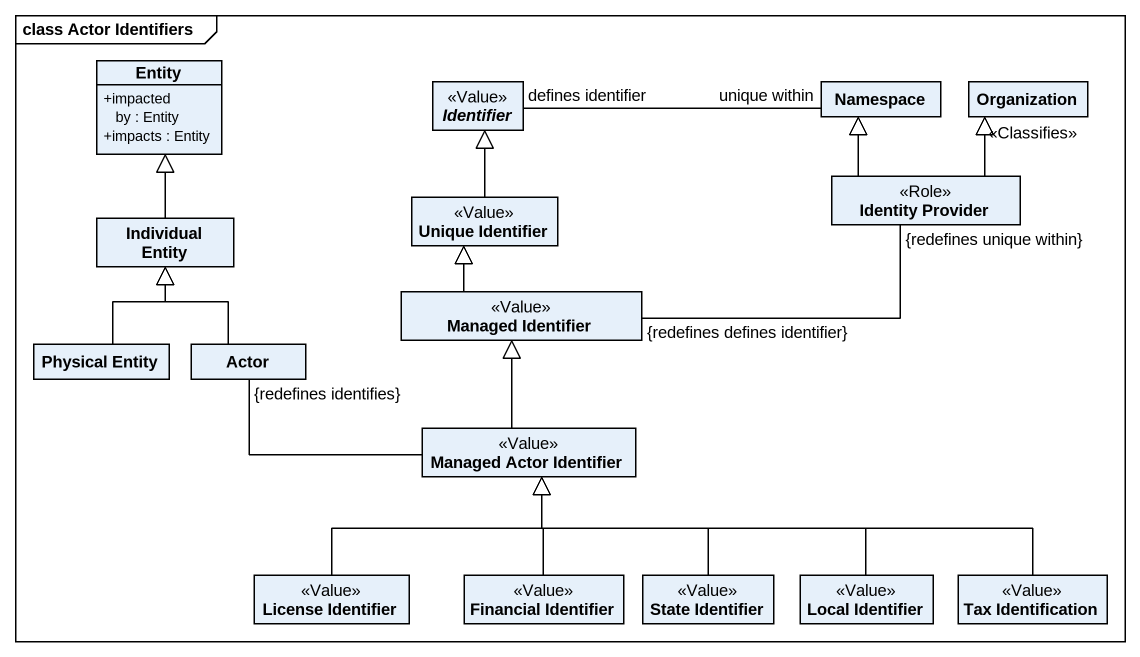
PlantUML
@startuml
mainframe class Actor Identifiers
hide circle
hide empty members
skinparam classAttributeIconSize 0
class "Entity" as Entity_ {
  +impacted by : Entity
  +impacts : Entity
}
abstract class Identifier <<Value>>
class "Namespace" as Namespace_
class Organization
class "Individual Entity" as Individual_Entity
class "Unique Identifier" as Unique_Identifier <<Value>>
class "Identity Provider" as Identity_Provider <<Role>>
class "Physical Entity" as Physical_Entity
class "Actor" as Actor_
class "Managed Identifier" as Managed_Identifier <<Value>>
class "Managed Actor Identifier" as Managed_Actor_Identifier <<Value>>
class "License Identifier" as License_Identifier <<Value>>
class "Financial Identifier" as Financial_Identifier <<Value>>
class "State Identifier" as State_Identifier <<Value>>
class "Local Identifier" as Local_Identifier <<Value>>
class "Tax Identification" as Tax_Identification <<Value>>
Identifier "defines identifier" -right- "unique within" Namespace_
Individual_Entity -up-|> Entity_
Unique_Identifier -up-|> Identifier
Identity_Provider -up-|> Namespace_
Identity_Provider -up-|> Organization : <<Classifies>>
Identity_Provider "{redefines unique within}" -left- "{redefines defines identifier}" Managed_Identifier
Physical_Entity -up-|> Individual_Entity
Actor_ -up-|> Individual_Entity
Actor_ "{redefines identifies}" -right- Managed_Actor_Identifier
Managed_Identifier -up-|> Unique_Identifier
Managed_Actor_Identifier -up-|> Managed_Identifier
License_Identifier -up-|> Managed_Actor_Identifier
Financial_Identifier -up-|> Managed_Actor_Identifier
State_Identifier -up-|> Managed_Actor_Identifier
Local_Identifier -left-|> Managed_Actor_Identifier
Tax_Identification -left-|> Managed_Actor_Identifier
@enduml
